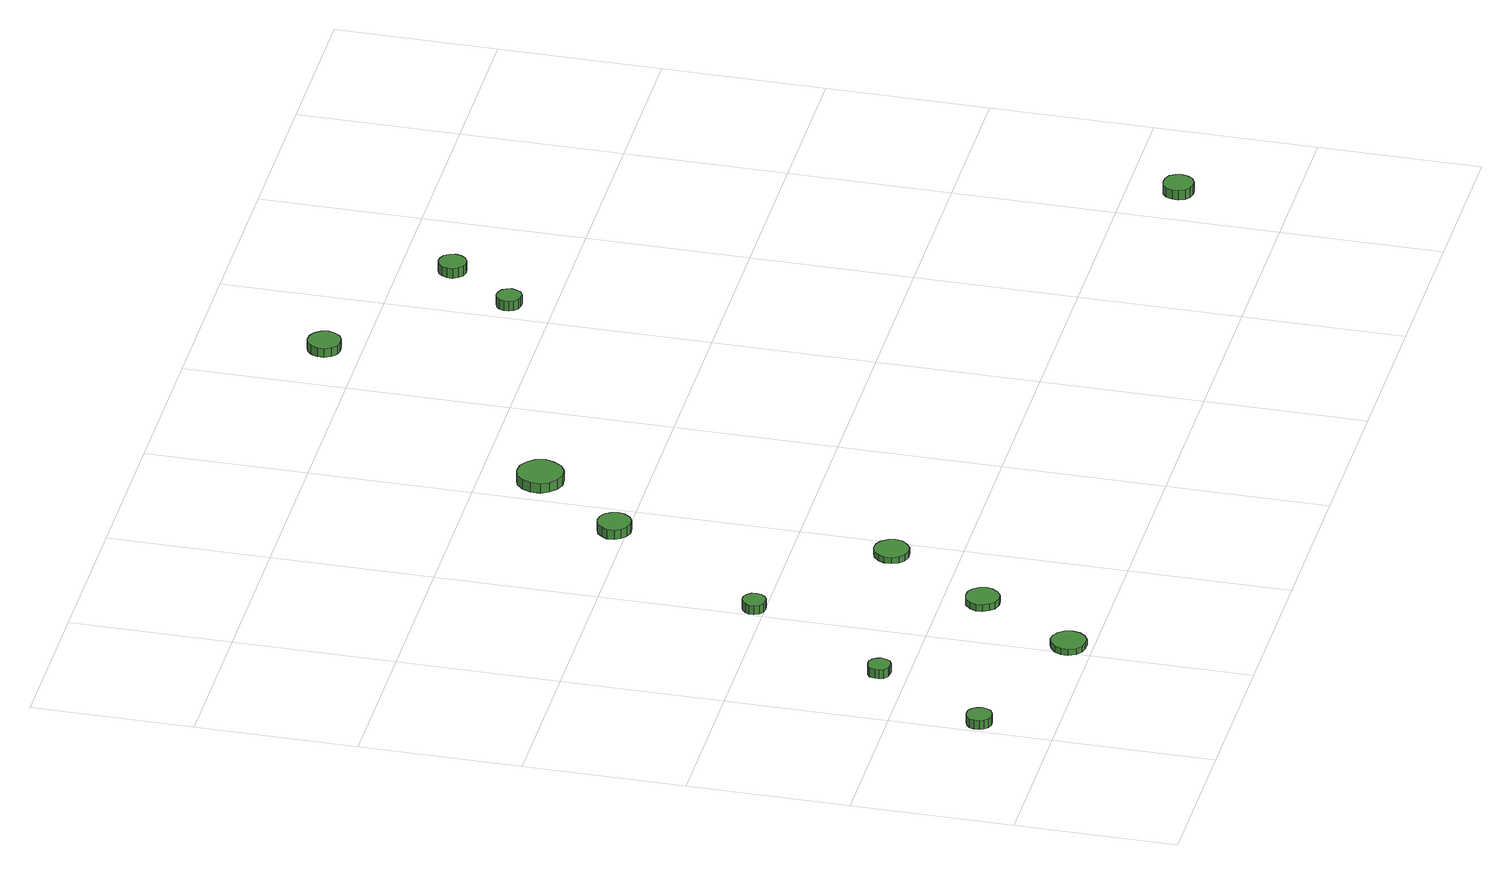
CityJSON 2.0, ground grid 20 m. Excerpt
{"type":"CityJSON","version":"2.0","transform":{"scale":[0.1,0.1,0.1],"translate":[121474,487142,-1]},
"CityObjects":{
"tree1":{"type":"SolitaryVegetationObject","attributes":{"function":"something"},"geometry":[{"type":"MultiSurface","lod":"1","boundaries":[[[0,1,2,3,4,5,6,7,8,9,10,11,12,13,14]],[[15,16,17,18,19,20,21,22,23,24,25,26,27,28,29]],[[0,29,28,1]],[[1,28,27,2]],[[2,27,26,3]],[[3,26,25,4]],[[4,25,24,5]],[[5,24,23,6]],[[6,23,22,7]],[[7,22,21,8]],[[8,21,20,9]],[[9,20,19,10]],[[10,19,18,11]],[[11,18,17,12]],[[12,17,16,13]],[[13,16,15,14]],[[14,15,29,0]]]}]},
"tree2":{"type":"SolitaryVegetationObject","attributes":{"function":"something"},"geometry":[{"type":"MultiSurface","lod":"1","boundaries":[[[30,31,32,33,34,35,36,37,38,39,40,41,42,43,44]],[[45,46,47,48,49,50,51,52,53,54,55,56,57,58,59]],[[30,59,58,31]],[[31,58,57,32]],[[32,57,56,33]],[[33,56,55,34]],[[34,55,54,35]],[[35,54,53,36]],[[36,53,52,37]],[[37,52,51,38]],[[38,51,50,39]],[[39,50,49,40]],[[40,49,48,41]],[[41,48,47,42]],[[42,47,46,43]],[[43,46,45,44]],[[44,45,59,30]]]}]},
"tree3":{"type":"SolitaryVegetationObject","attributes":{"function":"something"},"geometry":[{"type":"MultiSurface","lod":"1","boundaries":[[[60,61,62,63,64,65,66,67,68,69,70,71,72,73,74]],[[75,76,77,78,79,80,81,82,83,84,85,86,87,88,89]],[[60,89,88,61]],[[61,88,87,62]],[[62,87,86,63]],[[63,86,85,64]],[[64,85,84,65]],[[65,84,83,66]],[[66,83,82,67]],[[67,82,81,68]],[[68,81,80,69]],[[69,80,79,70]],[[70,79,78,71]],[[71,78,77,72]],[[72,77,76,73]],[[73,76,75,74]],[[74,75,89,60]]]}]},
"tree4":{"type":"SolitaryVegetationObject","attributes":{"function":"something"},"geometry":[{"type":"MultiSurface","lod":"1","boundaries":[[[90,91,92,93,94,95,96,97,98,99,100,101,102,103,104]],[[105,106,107,108,109,110,111,112,113,114,115,116,117,118,119]],[[90,119,118,91]],[[91,118,117,92]],[[92,117,116,93]],[[93,116,115,94]],[[94,115,114,95]],[[95,114,113,96]],[[96,113,112,97]],[[97,112,111,98]],[[98,111,110,99]],[[99,110,109,100]],[[100,109,108,101]],[[101,108,107,102]],[[102,107,106,103]],[[103,106,105,104]],[[104,105,119,90]]]}]},
"tree5":{"type":"SolitaryVegetationObject","attributes":{"function":"something"},"geometry":[{"type":"MultiSurface","lod":"1","boundaries":[[[120,121,122,123,124,125,126,127,128,129,130,131,132,133,134]],[[135,136,137,138,139,140,141,142,143,144,145,146,147,148,149]],[[120,149,148,121]],[[121,148,147,122]],[[122,147,146,123]],[[123,146,145,124]],[[124,145,144,125]],[[125,144,143,126]],[[126,143,142,127]],[[127,142,141,128]],[[128,141,140,129]],[[129,140,139,130]],[[130,139,138,131]],[[131,138,137,132]],[[132,137,136,133]],[[133,136,135,134]],[[134,135,149,120]]]}]},
"tree6":{"type":"SolitaryVegetationObject","attributes":{"function":"something"},"geometry":[{"type":"MultiSurface","lod":"1","boundaries":[[[150,151,152,153,154,155,156,157,158,159,160,161,162,163,164]],[[165,166,167,168,169,170,171,172,173,174,175,176,177,178,179]],[[150,179,178,151]],[[151,178,177,152]],[[152,177,176,153]],[[153,176,175,154]],[[154,175,174,155]],[[155,174,173,156]],[[156,173,172,157]],[[157,172,171,158]],[[158,171,170,159]],[[159,170,169,160]],[[160,169,168,161]],[[161,168,167,162]],[[162,167,166,163]],[[163,166,165,164]],[[164,165,179,150]]]}]},
"tree7":{"type":"SolitaryVegetationObject","attributes":{"function":"something"},"geometry":[{"type":"MultiSurface","lod":"1","boundaries":[[[180,181,182,183,184,185,186,187,188,189,190,191,192,193,194]],[[195,196,197,198,199,200,201,202,203,204,205,206,207,208,209]],[[180,209,208,181]],[[181,208,207,182]],[[182,207,206,183]],[[183,206,205,184]],[[184,205,204,185]],[[185,204,203,186]],[[186,203,202,187]],[[187,202,201,188]],[[188,201,200,189]],[[189,200,199,190]],[[190,199,198,191]],[[191,198,197,192]],[[192,197,196,193]],[[193,196,195,194]],[[194,195,209,180]]]}]},
"tree8":{"type":"SolitaryVegetationObject","attributes":{"function":"something"},"geometry":[{"type":"MultiSurface","lod":"1","boundaries":[[[210,211,212,213,214,215,216,217,218,219,220,221,222,223,224]],[[225,226,227,228,229,230,231,232,233,234,235,236,237,238,239]],[[210,239,238,211]],[[211,238,237,212]],[[212,237,236,213]],[[213,236,235,214]],[[214,235,234,215]],[[215,234,233,216]],[[216,233,232,217]],[[217,232,231,218]],[[218,231,230,219]],[[219,230,229,220]],[[220,229,228,221]],[[221,228,227,222]],[[222,227,226,223]],[[223,226,225,224]],[[224,225,239,210]]]}]},
"tree9":{"type":"SolitaryVegetationObject","attributes":{"function":"something"},"geometry":[{"type":"MultiSurface","lod":"1","boundaries":[[[240,241,242,243,244,245,246,247,248,249,250,251,252,253,254]],[[255,256,257,258,259,260,261,262,263,264,265,266,267,268,269]],[[240,269,268,241]],[[241,268,267,242]],[[242,267,266,243]],[[243,266,265,244]],[[244,265,264,245]],[[245,264,263,246]],[[246,263,262,247]],[[247,262,261,248]],[[248,261,260,249]],[[249,260,259,250]],[[250,259,258,251]],[[251,258,257,252]],[[252,257,256,253]],[[253,256,255,254]],[[254,255,269,240]]]}]},
"tree10":{"type":"SolitaryVegetationObject","attributes":{"function":"something"},"geometry":[{"type":"MultiSurface","lod":"1","boundaries":[[[270,271,272,273,274,275,276,277,278,279,280,281,282,283,284]],[[285,286,287,288,289,290,291,292,293,294,295,296,297,298,299]],[[270,299,298,271]],[[271,298,297,272]],[[272,297,296,273]],[[273,296,295,274]],[[274,295,294,275]],[[275,294,293,276]],[[276,293,292,277]],[[277,292,291,278]],[[278,291,290,279]],[[279,290,289,280]],[[280,289,288,281]],[[281,288,287,282]],[[282,287,286,283]],[[283,286,285,284]],[[284,285,299,270]]]}]},
"tree11":{"type":"SolitaryVegetationObject","attributes":{"function":"something"},"geometry":[{"type":"MultiSurface","lod":"1","boundaries":[[[300,301,302,303,304,305,306,307,308,309,310,311,312,313,314]],[[315,316,317,318,319,320,321,322,323,324,325,326,327,328,329]],[[300,329,328,301]],[[301,328,327,302]],[[302,327,326,303]],[[303,326,325,304]],[[304,325,324,305]],[[305,324,323,306]],[[306,323,322,307]],[[307,322,321,308]],[[308,321,320,309]],[[309,320,319,310]],[[310,319,318,311]],[[311,318,317,312]],[[312,317,316,313]],[[313,316,315,314]],[[314,315,329,300]]]}]},
"tree12":{"type":"SolitaryVegetationObject","attributes":{"function":"something"},"geometry":[{"type":"MultiSurface","lod":"1","boundaries":[[[330,331,332,333,334,335,336,337,338,339,340,341,342,343,344]],[[345,346,347,348,349,350,351,352,353,354,355,356,357,358,359]],[[330,359,358,331]],[[331,358,357,332]],[[332,357,356,333]],[[333,356,355,334]],[[334,355,354,335]],[[335,354,353,336]],[[336,353,352,337]],[[337,352,351,338]],[[338,351,350,339]],[[339,350,349,340]],[[340,349,348,341]],[[341,348,347,342]],[[342,347,346,343]],[[343,346,345,344]],[[344,345,359,330]]]}]}
},
"vertices":[
[37,94,18],[35,100,18],[32,105,18],[26,109,18],[19,109,18],[13,107,18],[8,103,18],[6,97,18],[6,90,18],[8,85,18],[13,80,18],[19,78,18],[26,79,18],[32,82,18],[35,87,18],[35,87,6],[32,82,6],[26,79,6],[19,78,6],[13,80,6],[8,85,6],[6,90,6],[6,97,6],[8,103,6],[13,107,6],[19,109,6],[26,109,6],[32,105,6],[35,100,6],[37,94,6],
[121,236,18],[119,241,18],[116,246,18],[111,249,18],[105,249,18],[100,248,18],[95,244,18],[93,238,18],[93,233,18],[95,227,18],[100,223,18],[105,222,18],[111,222,18],[116,225,18],[119,230,18],[119,230,6],[116,225,6],[111,222,6],[105,222,6],[100,223,6],[95,227,6],[93,233,6],[93,238,6],[95,244,6],[100,248,6],[105,249,6],[111,249,6],[116,246,6],[119,241,6],[121,236,6],
[239,30,14],[237,39,14],[232,46,14],[224,51,14],[215,52,14],[207,49,14],[200,43,14],[196,35,14],[196,26,14],[200,17,14],[207,11,14],[215,9,14],[224,9,14],[232,14,14],[237,21,14],[237,21,6],[232,14,6],[224,9,6],[215,9,6],[207,11,6],[200,17,6],[196,26,6],[196,35,6],[200,43,6],[207,49,6],[215,52,6],[224,51,6],[232,46,6],[237,39,6],[239,30,6],
[312,152,15],[310,160,15],[305,167,15],[298,172,15],[289,172,15],[281,170,15],[275,164,15],[271,156,15],[271,148,15],[275,140,15],[281,134,15],[289,131,15],[298,132,15],[305,137,15],[310,144,15],[310,144,6],[305,137,6],[298,132,6],[289,131,6],[281,134,6],[275,140,6],[271,148,6],[271,156,6],[275,164,6],[281,170,6],[289,172,6],[298,172,6],[305,167,6],[310,160,6],[312,152,6],
[232,414,18],[231,420,18],[227,425,18],[222,428,18],[216,428,18],[210,426,18],[206,422,18],[203,417,18],[203,411,18],[206,405,18],[210,401,18],[216,400,18],[222,400,18],[227,403,18],[231,408,18],[231,408,6],[227,403,6],[222,400,6],[216,400,6],[210,401,6],[206,405,6],[203,411,6],[203,417,6],[206,422,6],[210,426,6],[216,428,6],[222,428,6],[227,425,6],[231,420,6],[232,414,6],
[397,283,14],[395,291,14],[389,299,14],[382,303,14],[373,304,14],[364,301,14],[358,295,14],[354,287,14],[354,278,14],[358,270,14],[364,264,14],[373,261,14],[382,262,14],[389,267,14],[395,274,14],[395,274,6],[389,267,6],[382,262,6],[373,261,6],[364,264,6],[358,270,6],[354,278,6],[354,287,6],[358,295,6],[364,301,6],[373,304,6],[382,303,6],[389,299,6],[395,291,6],[397,283,6],
[373,616,20],[371,624,20],[366,631,20],[359,635,20],[350,636,20],[342,633,20],[336,627,20],[332,620,20],[332,611,20],[336,604,20],[342,598,20],[350,595,20],[359,596,20],[366,600,20],[371,607,20],[371,607,7],[366,600,7],[359,596,7],[350,595,7],[342,598,7],[336,604,7],[332,611,7],[332,620,7],[336,627,7],[342,633,7],[350,636,7],[359,635,7],[366,631,7],[371,624,7],[373,616,7],
[464,725,25],[461,737,25],[454,746,25],[444,752,25],[432,753,25],[421,750,25],[413,742,25],[408,731,25],[408,719,25],[413,709,25],[421,701,25],[432,697,25],[444,698,25],[454,704,25],[461,714,25],[461,714,12],[454,704,12],[444,698,12],[432,697,12],[421,701,12],[413,709,12],[408,719,12],[408,731,12],[413,742,12],[421,750,12],[432,753,12],[444,752,12],[454,746,12],[461,737,12],[464,725,12],
[700,1045,21],[698,1053,21],[693,1060,21],[686,1064,21],[677,1065,21],[669,1063,21],[663,1057,21],[659,1049,21],[659,1041,21],[663,1033,21],[669,1027,21],[677,1025,21],[686,1026,21],[693,1030,21],[698,1037,21],[698,1037,9],[693,1030,9],[686,1026,9],[677,1025,9],[669,1027,9],[663,1033,9],[659,1041,9],[659,1049,9],[663,1057,9],[669,1063,9],[677,1065,9],[686,1064,9],[693,1060,9],[698,1053,9],[700,1045,9],
[838,853,25],[836,859,25],[833,864,25],[827,867,25],[821,868,25],[815,866,25],[810,862,25],[808,856,25],[808,850,25],[810,844,25],[815,840,25],[821,838,25],[827,838,25],[833,841,25],[836,847,25],[836,847,12],[833,841,12],[827,838,12],[821,838,12],[815,840,12],[810,844,12],[808,850,12],[808,856,12],[810,862,12],[815,866,12],[821,868,12],[827,867,12],[833,864,12],[836,859,12],[838,853,12],
[910,938,19],[908,945,19],[904,951,19],[898,954,19],[891,955,19],[884,953,19],[879,948,19],[876,941,19],[876,934,19],[879,928,19],[884,923,19],[891,921,19],[898,922,19],[904,925,19],[908,931,19],[908,931,6],[904,925,6],[898,922,6],[891,921,6],[884,923,6],[879,928,6],[876,934,6],[876,941,6],[879,948,6],[884,953,6],[891,955,6],[898,954,6],[904,951,6],[908,945,6],[910,938,6],
[1275,137,24],[1273,144,24],[1269,151,24],[1262,154,24],[1254,155,24],[1247,153,24],[1241,148,24],[1238,140,24],[1238,133,24],[1241,125,24],[1247,120,24],[1254,118,24],[1262,119,24],[1269,123,24],[1273,129,24],[1273,129,11],[1269,123,11],[1262,119,11],[1254,118,11],[1247,120,11],[1241,125,11],[1238,133,11],[1238,140,11],[1241,148,11],[1247,153,11],[1254,155,11],[1262,154,11],[1269,151,11],[1273,144,11],[1275,137,11]
]}
